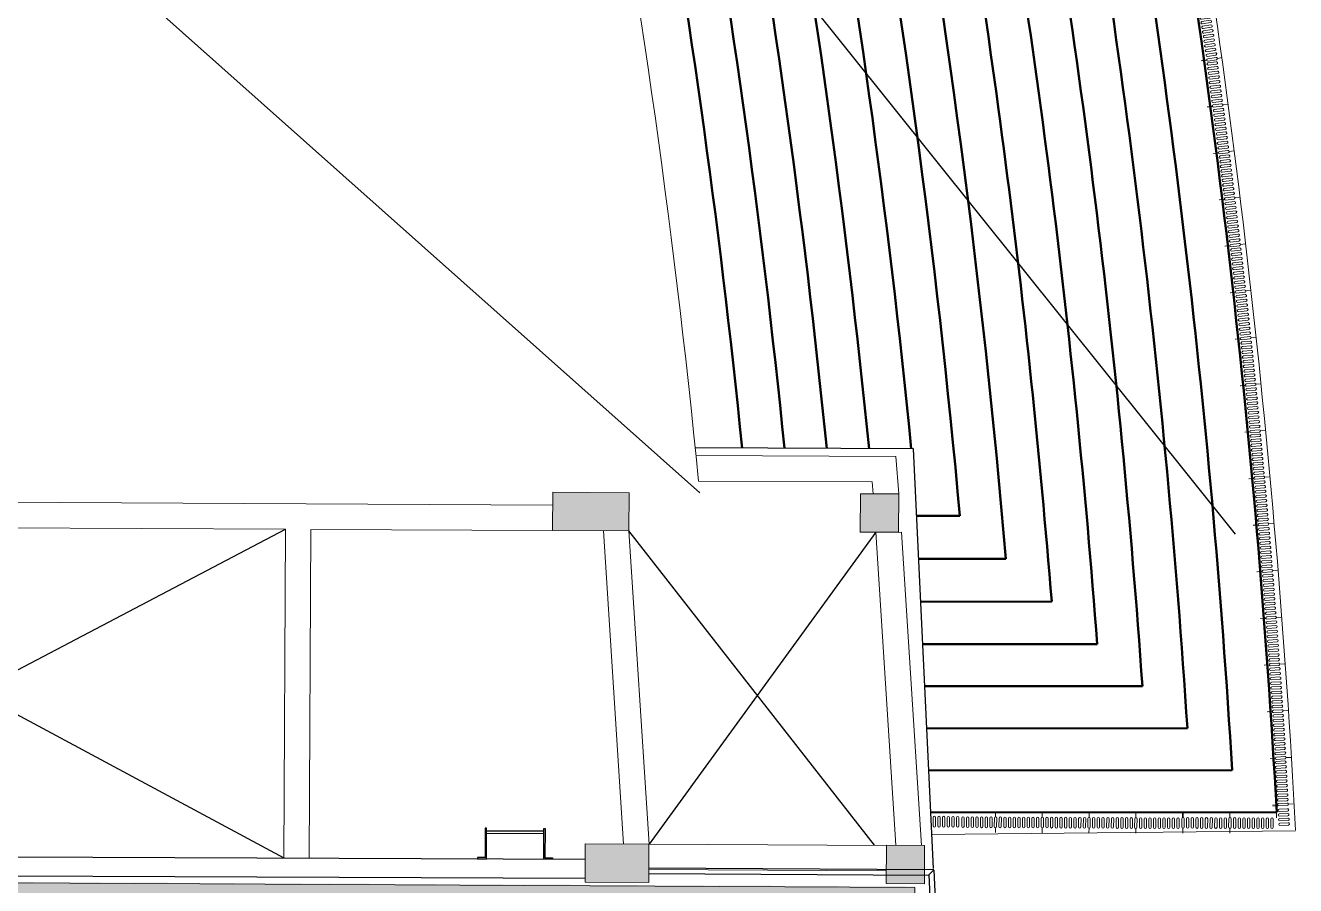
# Model space of a CAD drawing. Header units: centimetres. Extents: x 139057 to 200038, y 34824 to 80516.
# Drawn here: x 176842 to 177838, y 53072 to 53747 of the extents above; entities that cross this region are included whole.
import ezdxf

# ---------------------------------------------------------------- set-up
doc = ezdxf.new("R2010")
doc.units = ezdxf.units.CM
doc.header["$LTSCALE"] = 100
for name, color, linetype, lineweight in [('410_STRUTTURE_001-AM_0', 7, 'Continuous', 0), ('430_TAVOLATI_001-AM_0', 3, 'Continuous', 0), ('448_SCALE_001-AM_0', 216, 'Continuous', 50)]:
    doc.layers.add(name, color=color, linetype=linetype, lineweight=lineweight)
for name, color, linetype in [('_retini_strutture', 7, 'Continuous'), ('A-FACCIATTA STONE', 13, 'Continuous'), ('A-GRAFICA', 253, 'Continuous'), ('A-LAND-PLANT', 1, 'Continuous'), ('A-MCLS3-15', 50, 'Continuous'), ('A-SI', 50, 'Continuous'), ('mech-124$0$A-STEL-MISC', 1, 'Continuous')]:
    doc.layers.add(name, color=color, linetype=linetype)
doc.layers.add('L_canaline scale', color=7, linetype='Continuous', lineweight=0, true_color=0x5b5b5b)

# ---------------------------------------------------------------- blocks, each defined once
blk = doc.blocks.new('mech-124$0$STEL-LAD')
at = {"layer": 'mech-124$0$A-STEL-MISC'}
for p, q in [((390.9, -585.5), (257.7, -155.7)), ((410, -579.6), (276.8, -149.8))]:
    blk.add_line(p, q, dxfattribs=at)
for points in [[(292.9, -134.3), (73.2, -202.4), (55.5, -145.1), (45.9, -148), (66.6, -214.9), (295.9, -143.8), (292.9, -134.3)], [(432.1, -583.2), (212.4, -651.3), (230.2, -708.6), (220.6, -711.6), (199.9, -644.7), (429.1, -573.7), (432.1, -583.2)]]:
    blk.add_lwpolyline(points, dxfattribs=at)
blk = doc.blocks.new('canalina scale')
at = {"layer": 'L_canaline scale'}
for points in [[(0, -39.5), (0, 0)], [(-9.3, -114.8), (-9.2, -48.7)], [(9.2, -48.7), (9.2, -114.8)], [(27.6, -48.7), (27.6, -114.8)], [(46, -114.8), (46, -48.7)], [(64.4, -48.8), (64.4, -114.8)], [(82.8, -114.8), (82.8, -48.8)], [(101.2, -48.8), (101.2, -114.8)], [(119.6, -114.8), (119.6, -48.8)], [(138, -48.8), (138, -114.8)], [(156.4, -114.8), (156.4, -48.8)], [(174.9, -48.8), (174.8, -114.8)], [(193.2, -114.8), (193.3, -48.8)], [(211.7, -48.8), (211.6, -114.9)], [(230.1, -114.9), (230.1, -48.8)], [(248.5, -48.8), (248.5, -114.9)], [(266.9, -114.9), (266.9, -48.8)], [(285.3, -114.9), (285.3, -48.8)], [(303.7, -48.9), (303.7, -114.9)], [(322.1, -114.9), (322.1, -48.9)], [(340.5, -48.9), (340.5, -114.9)], [(366.5, -39.7), (366.5, -1.9)], [(-0.1, -161.7), (-0.1, -124)]]:
    blk.add_lwpolyline(points, dxfattribs=at)
for centre, start, end in [((0, -48.7), 359.97653, 179.97653), ((36.8, -48.7), 359.97653, 179.97653), ((73.6, -48.8), 359.97653, 179.97653), ((110.4, -48.8), 359.97653, 179.97653), ((147.2, -48.8), 359.97653, 179.97653), ((184.1, -48.8), 359.97653, 179.97653), ((220.9, -48.8), 359.97653, 179.97653), ((257.7, -48.8), 359.97653, 179.97653), ((294.5, -48.9), 359.97653, 179.97653), ((331.3, -48.9), 359.97653, 179.97653), ((0, -114.8), 179.97653, 359.97653), ((36.8, -114.8), 179.97653, 359.97653), ((73.6, -114.8), 179.97653, 359.97653), ((110.4, -114.8), 179.97653, 359.97653), ((147.2, -114.8), 179.97653, 359.97653), ((184, -114.8), 179.97653, 359.97653), ((220.8, -114.9), 179.97653, 359.97653), ((257.7, -114.9), 179.97653, 359.97653), ((294.5, -114.9), 179.97653, 359.97653), ((331.3, -114.9), 179.97653, 359.97653)]:
    blk.add_arc(centre, 9.2, start, end, dxfattribs=at)

msp = doc.modelspace()

# ---------------------------------------------------------------- hatches: boundary and pattern name
at = {"layer": '410_STRUTTURE_001-AM_0'}
for points in [[(177315.43, 53380.71), (177315.28, 53350.71), (177255.28, 53351.03), (177255.44, 53381.03)], [(177496.76, 53349.85), (177496.91, 53379.85), (177526.91, 53379.7), (177526.76, 53349.7)], [(177330.99, 53105.03), (177330.84, 53075.03), (177280.84, 53075.28), (177280.99, 53105.28)], [(177517.02, 53074.13), (177517.17, 53104.13), (177547.17, 53103.98), (177547.02, 53073.98)]]:
    msp.add_hatch(color=256, dxfattribs=at).paths.add_polyline_path(points)
at = {"layer": '_retini_strutture'}
msp.add_hatch(color=256, dxfattribs=at).paths.add_polyline_path([(177487.71, 52729), (176822.72, 52732.31), (176822.62, 52712.31), (176842.62, 52712.21), (176842.37, 52662.21), (176882.37, 52662.01), (176882.62, 52712.01), (177507.61, 52708.91), (177507.37, 52658.91), (177547.37, 52658.71), (177539.42, 53071.75), (176519.43, 53076.82), (176519.07, 53003.82), (176549.07, 53003.67), (176549.33, 53056.67), (177489.32, 53052)])

# ---------------------------------------------------------------- linework, layer by layer
at = {"layer": '410_STRUTTURE_001-AM_0', "elevation": 0}
msp.add_lwpolyline([(177369.83, 53389.88, 0.045163), (177140.84, 54595.78, 0.719629)], format="xyb", dxfattribs=at)
for points in [[(177315.43, 53380.71), (177315.28, 53350.71), (177255.28, 53351.03), (177255.44, 53381.03)], [(177330.99, 53105.03), (177330.84, 53075.03), (177280.84, 53075.28), (177280.99, 53105.28)], [(176822.71, 52731.6), (176822.61, 52711.6), (176842.61, 52711.5), (176842.35, 52661.5), (176882.35, 52661.3), (176882.6, 52711.3), (177507.6, 52708.16), (177507.35, 52658.17), (177547.35, 52657.97), (177539.42, 53071.01), (176519.43, 53076.12), (176519.06, 53003.12), (176549.06, 53002.97), (176549.33, 53055.97), (177489.32, 53051.26), (177487.7, 52728.26)]]:
    msp.add_lwpolyline(points, close=True, dxfattribs=at)
at = {"layer": '410_STRUTTURE_001-AM_0', "extrusion": (1.02674e-07, 3.03807e-08, 1), "elevation": 0.02}
msp.add_lwpolyline([(177496.76, 53349.85), (177496.91, 53379.85), (177526.91, 53379.7), (177526.76, 53349.7)], close=True, dxfattribs=at)
at = {"layer": '410_STRUTTURE_001-AM_0', "extrusion": (1.44179e-08, 3.666e-08, 1), "elevation": 0}
msp.add_lwpolyline([(177517.02, 53074.13), (177517.17, 53104.13), (177547.17, 53103.98), (177547.02, 53073.98)], close=True, dxfattribs=at)
at = {"layer": '430_TAVOLATI_001-AM_0'}
for p, q in [((177524.71, 53409.11, 0), (177367.85, 53409.89, 0)), ((177526.87, 53379.7, 0), (177524.71, 53409.11, 0)), ((177506.12, 53389.2, 0), (177369.83, 53389.88, 0)), ((177506.81, 53379.8, 0), (177506.12, 53389.2, 0)), ((176813.19, 53373.21, 0), (177255.39, 53371.01, 0)), ((176813.09, 53353.21, 0), (177045.81, 53352.05, 0)), ((177045.81, 53352.03, 0), (177044.52, 53094.22, 0)), ((177065.81, 53351.93, 0), (177064.52, 53094.14, 0)), ((177065.81, 53351.95, 0), (177255.29, 53351.01, 0)), ((177310.95, 53105.09, 0), (177295.25, 53350.74, 0)), ((177331, 53104.99, 0), (177315.29, 53350.71, 0)), ((177508.96, 53349.79, 0), (177524.7, 53104.09, 0)), ((177526.75, 53349.53, 0), (177529.01, 53349.68, 0)), ((177529.01, 53349.68, 0), (177544.74, 53103.99, 0)), ((177517.17, 53104.06, 0), (177331.03, 53105.02, 0)), ((177517.07, 53084.06, 0), (177330.92, 53085.02, 0))]:
    msp.add_line(p, q, dxfattribs=at)
at = {"layer": '448_SCALE_001-AM_0', "linetype": 'Continuous'}
for p, q in [((177574.88, 53362.51, 0), (177541.04, 53362.48, 0)), ((177610.97, 53328.8, 0), (177542.64, 53328.74, 0)), ((177646.86, 53295.29, 0), (177544.23, 53295.19, 0)), ((177682.54, 53261.96, 0), (177545.8, 53261.84, 0)), ((177718.02, 53229, 0), (177547.37, 53228.84, 0)), ((177753.32, 53196.03, 0), (177548.93, 53195.84, 0)), ((177788.45, 53163.06, 0), (177550.49, 53162.84, 0)), ((177823.41, 53130.09, 0), (177552.05, 53129.84, 0))]:
    msp.add_line(p, q, dxfattribs=at)
at = {"layer": '448_SCALE_001-AM_0', "linetype": 'Continuous', "elevation": 0}
for points in [[(177720.74, 54007.9, -0.030607), (177823.41, 53130.09, -0.030607)], [(177655.5, 53997.81, -0.028227), (177753.32, 53196.03, -0.028227)], [(177688.12, 54002.85, -0.029423), (177788.45, 53163.06, -0.029423)], [(177590.26, 53987.71, -0.025801), (177682.54, 53261.96, -0.025801)], [(177622.88, 53992.76, -0.02702), (177718.02, 53229, -0.02702)], [(177525.01, 53977.62, -0.023296), (177610.97, 53328.8, -0.023296)], [(177557.63, 53982.67, -0.024558), (177646.86, 53295.29, -0.024558)], [(177459.77, 53967.53, -0.020041), (177536.76, 53415.05, -0.0197)], [(177492.39, 53972.58, -0.022014), (177574.88, 53362.51, -0.022014)], [(177394.52, 53957.44, -0.019852), (177470.4, 53415.38, -0.019508)], [(177427.14, 53962.49, -0.019947), (177503.58, 53415.21, -0.019604)], [(177329.28, 53947.35, -0.01966), (177404.04, 53415.71, -0.019313)], [(177361.9, 53952.4, -0.019757), (177437.22, 53415.54, -0.019411)]]:
    msp.add_lwpolyline(points, format="xyb", dxfattribs=at)
at = {"layer": 'A-FACCIATTA STONE'}
for p, q in [((177550.73, 53080.45, 0), (177330.87, 53081.68, 0)), ((177554.53, 53084.97, 0), (177330.9, 53086.22, 0))]:
    msp.add_line(p, q, dxfattribs=at)
at = {"layer": 'A-FACCIATTA STONE', "elevation": 0}
for points in [[(177554.55, 53084.64), (177557.91, 53011.52), (177553.9, 53011.54), (177550.71, 53081.13), (177554.08, 53084.64)], [(177554.55, 53084.63), (177557.91, 53011.52), (177553.9, 53011.54), (177550.71, 53081.13), (177554.08, 53084.64)]]:
    msp.add_lwpolyline(points, close=True, dxfattribs=at)
at = {"layer": 'A-GRAFICA'}
for p, q in [((176674.49, 54000.61, 0), (177370.74, 53380.49, 0)), ((177791.02, 53348.22, 0), (177266.59, 54002.8, 0)), ((176558.53, 53096.17, 0), (177045.81, 53352.03, 0)), ((176559.82, 53354.47, 0), (177044.5, 53094.22, 0)), ((177507.79, 53104.11, 0), (177315.29, 53350.7, 0)), ((177509.02, 53349.67, 0), (177331, 53105.01, 0))]:
    msp.add_line(p, q, dxfattribs=at)
at = {"layer": 'A-LAND-PLANT'}
for p, q in [((177538.55, 53415.04, 0), (177367.24, 53415.89, 0)), ((177554.13, 53085.94, 0), (177538.55, 53415.04, 0))]:
    msp.add_line(p, q, dxfattribs=at)
at = {"layer": 'A-MCLS3-15'}
for p, q in [((176830.51, 53095.08, 0), (177280.94, 53093.27, 0)), ((176830.43, 53080.08, 0), (177280.87, 53078.27, 0))]:
    msp.add_line(p, q, dxfattribs=at)
at = {"layer": 'L_canaline scale'}
msp.add_line((177838.21, 53115.54, 0), (177552.87, 53112.5, 0), dxfattribs=at)
at = {"layer": 'L_canaline scale', "elevation": 0}
msp.add_lwpolyline([(177734.51, 54010.42, -0.03112), (177838.19, 53116.1, -0.03112)], format="xyb", dxfattribs=at)
for points in [[(177602.83, 53126.31), (177602.85, 53130.09)], [(177824.16, 53135.02), (177820.39, 53134.81)], [(177825.23, 53132.48), (177831.82, 53132.84)], [(177831.92, 53131.01), (177825.33, 53130.64)], [(177825.43, 53128.8), (177832.03, 53129.17)], [(177553.91, 53125.97), (177553.88, 53119.36)], [(177555.72, 53119.35), (177555.75, 53125.96)], [(177557.59, 53125.95), (177557.56, 53119.34)], [(177559.4, 53119.33), (177559.43, 53125.94)], [(177561.27, 53125.93), (177561.24, 53119.32)], [(177563.08, 53119.31), (177563.11, 53125.92)], [(177564.96, 53125.91), (177564.92, 53119.3)], [(177566.76, 53119.29), (177566.8, 53125.9)], [(177568.64, 53125.89), (177568.6, 53119.28)], [(177570.44, 53119.27), (177570.48, 53125.88)], [(177572.28, 53119.26), (177572.32, 53125.87)], [(177574.16, 53125.86), (177574.12, 53119.25)], [(177576.29, 53125.53), (177576.26, 53118.93)], [(177578.1, 53118.92), (177578.13, 53125.52)], [(177579.97, 53125.51), (177579.94, 53118.91)], [(177581.78, 53118.9), (177581.81, 53125.5)], [(177583.66, 53125.49), (177583.62, 53118.89)], [(177585.46, 53118.88), (177585.5, 53125.48)], [(177587.34, 53125.47), (177587.3, 53118.87)], [(177589.14, 53118.86), (177589.18, 53125.46)], [(177591.02, 53125.45), (177590.98, 53118.85)], [(177592.82, 53118.84), (177592.86, 53125.44)], [(177594.66, 53118.83), (177594.7, 53125.43)], [(177596.54, 53125.42), (177596.5, 53118.82)], [(177598.35, 53118.81), (177598.38, 53125.41)], [(177600.22, 53125.4), (177600.19, 53118.8)], [(177832.13, 53127.33), (177825.53, 53126.96)], [(177832.23, 53125.49), (177825.64, 53125.13)], [(177825.74, 53123.29), (177832.33, 53123.65)], [(177832.43, 53121.82), (177825.84, 53121.45)], [(177825.94, 53119.61), (177832.54, 53119.98)]]:
    msp.add_lwpolyline(points, dxfattribs=at)
at = {"layer": 'L_canaline scale'}
for centre, start, end in [((177825.28, 53131.56, 0), 93.1855, 273.1855), ((177825.48, 53127.88, 0), 93.1855, 273.1855), ((177831.87, 53131.93, 0), 273.1855, 93.1855), ((177832.08, 53128.25, 0), 273.1855, 93.1855), ((177554.8, 53119.36, 0), 179.68953, 359.68953), ((177554.83, 53125.96, 0), 359.68953, 179.68953), ((177558.48, 53119.34, 0), 179.68953, 359.68953), ((177558.51, 53125.94, 0), 359.68953, 179.68953), ((177562.16, 53119.32, 0), 179.68953, 359.68953), ((177562.19, 53125.92, 0), 359.68953, 179.68953), ((177565.84, 53119.3, 0), 179.68953, 359.68953), ((177565.88, 53125.9, 0), 359.68953, 179.68953), ((177569.52, 53119.28, 0), 179.68953, 359.68953), ((177569.56, 53125.88, 0), 359.68953, 179.68953), ((177573.2, 53119.26, 0), 179.68953, 359.68953), ((177573.24, 53125.86, 0), 359.68953, 179.68953), ((177577.18, 53118.93, 0), 179.68953, 359.68953), ((177577.21, 53125.53, 0), 359.68953, 179.68953), ((177580.86, 53118.91, 0), 179.68953, 359.68953), ((177580.89, 53125.51, 0), 359.68953, 179.68953), ((177584.54, 53118.89, 0), 179.68953, 359.68953), ((177584.58, 53125.49, 0), 359.68953, 179.68953), ((177588.22, 53118.87, 0), 179.68953, 359.68953), ((177588.26, 53125.47, 0), 359.68953, 179.68953), ((177591.9, 53118.85, 0), 179.68953, 359.68953), ((177591.94, 53125.45, 0), 359.68953, 179.68953), ((177595.58, 53118.83, 0), 179.68953, 359.68953), ((177595.62, 53125.43, 0), 359.68953, 179.68953), ((177599.27, 53118.81, 0), 179.68953, 359.68953), ((177599.3, 53125.41, 0), 359.68953, 179.68953), ((177825.69, 53124.21, 0), 93.1855, 273.1855), ((177825.89, 53120.53, 0), 93.1855, 273.1855), ((177832.28, 53124.57, 0), 273.1855, 93.1855), ((177832.49, 53120.9, 0), 273.1855, 93.1855)]:
    msp.add_arc(centre, 0.92, start, end, dxfattribs=at)

# ---------------------------------------------------------------- block references
at = {"layer": 'A-SI', "xscale": -0.1, "yscale": 0.1, "zscale": 0.1, "rotation": 286.9372354700178}
msp.add_blockref('mech-124$0$STEL-LAD', (177270.89, 53093.24, 0), dxfattribs=at)
at = {"layer": 'L_canaline scale'}
for p, xscale, yscale, zscale, rotation in [((177764.62, 53719.49, 0), 0.1, 0.1, 0.1, 98.9176104860075), ((177768.93, 53683.48, 0), 0.1, 0.1, 0.1, 97.2718277495735), ((177773.8, 53646.88, 0), 0.1, 0.1, 0.1, 97.2718277495735), ((177778.36, 53610.47, 0), 0.1, 0.1, 0.1, 96.98162309980562), ((177782.73, 53574.03, 0), 0.09999999999999992, 0.09999999999999992, 0.09999999999999992, 96.69141907058312), ((177786.91, 53537.57, 0), 0.1, 0.1, 0.1, 96.40121470371821), ((177790.91, 53501.09, 0), 0.1, 0.1, 0.1, 96.11101076896199), ((177794.72, 53464.59, 0), 0.1, 0.1, 0.1, 95.82080631842393), ((177798.35, 53428.07, 0), 0.1, 0.1, 0.1, 95.53060210834758), ((177801.54, 53391.67, 0), 0.1, 0.1, 0.1, 95.24039810322934), ((177804.8, 53355.12, 0), 0.1, 0.1, 0.1, 94.95019376571464), ((177807.88, 53318.55, 0), 0.1, 0.1, 0.1, 94.65998948711777), ((177810.76, 53281.96, 0), 0.1, 0.1, 0.1, 94.36978522561118), ((177813.47, 53245.36, 0), 0.1000000000000001, 0.1000000000000001, 0.1000000000000001, 94.07958132083233), ((177815.99, 53208.75, 0), 0.09999999999999994, 0.09999999999999994, 0.09999999999999994, 93.78937688080259), ((177818.32, 53172.12, 0), 0.1, 0.1, 0.1, 93.49917277772022), ((177820.21, 53135.63, 0), 0.1, 0.1, 0.1, 93.20896850277748), ((177602.83, 53130.29, 0), 0.09999999999999985, 0.09999999999999985, 0.09999999999999985, 359.713000147038), ((177639.53, 53130.11, 0), 0.09999999999999985, 0.09999999999999985, 0.09999999999999985, 359.713000147038), ((177676.23, 53129.93, 0), 0.09999999999999985, 0.09999999999999985, 0.09999999999999985, 359.713000147038), ((177712.93, 53129.74, 0), 0.09999999999999985, 0.09999999999999985, 0.09999999999999985, 359.713000147038), ((177749.93, 53129.87, 0), 0.09999999999999985, 0.09999999999999985, 0.09999999999999985, 359.713000147038), ((177786.69, 53129.77, 0), 0.09999999999999985, 0.09999999999999985, 0.09999999999999985, 359.713000147038)]:
    msp.add_blockref('canalina scale', p, dxfattribs=dict(at, xscale=xscale, yscale=yscale, zscale=zscale, rotation=rotation))

doc.saveas('drawing.dxf')
